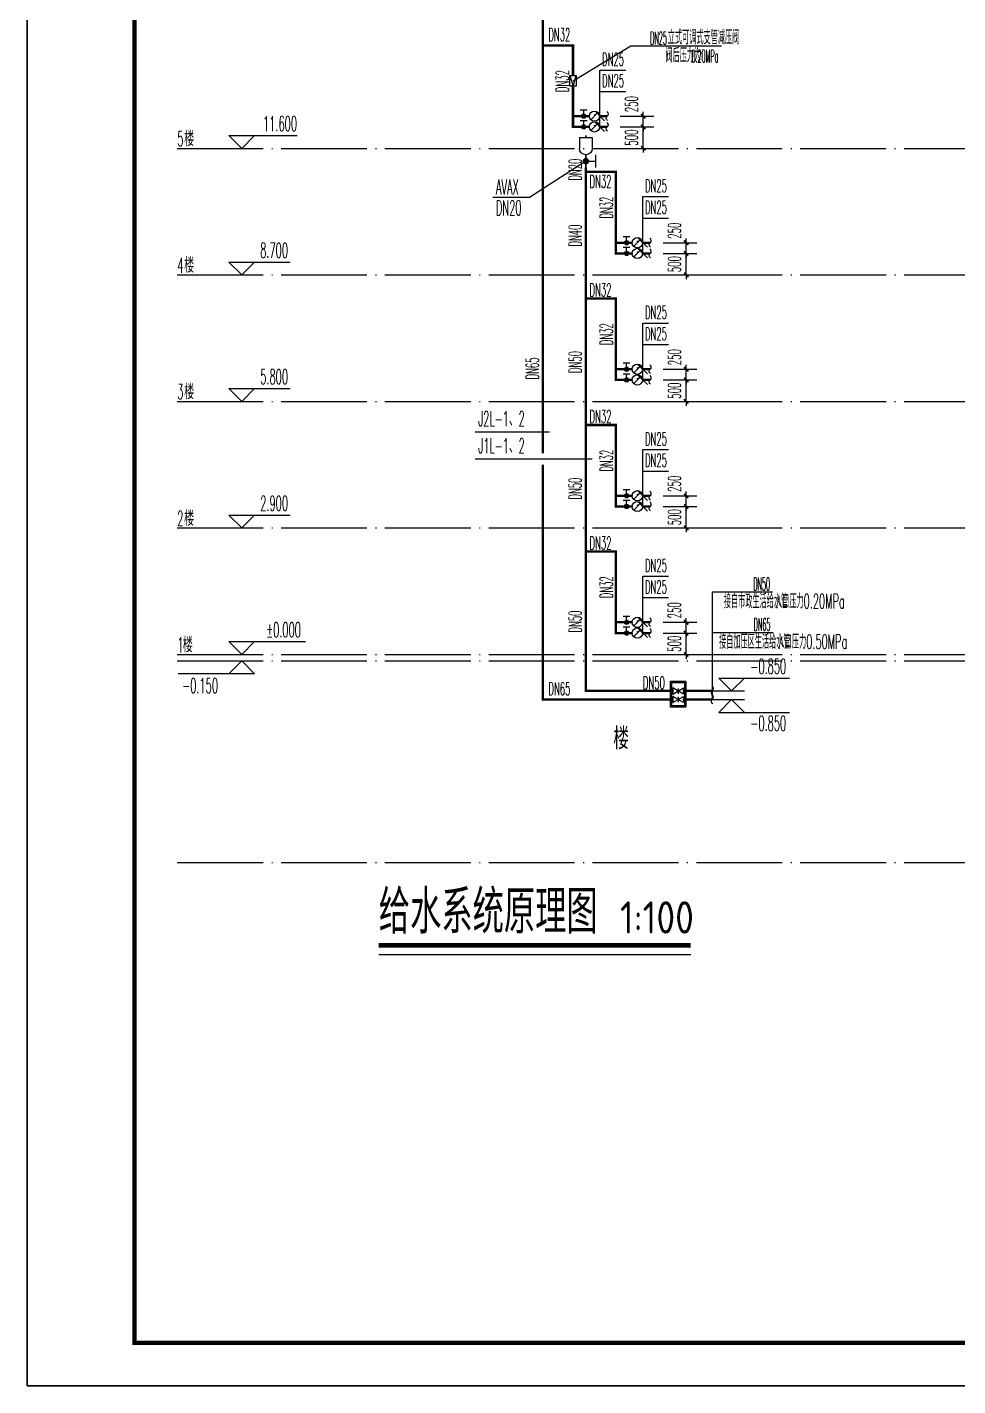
# Model space of a CAD drawing. Extents: x 27938 to 1507990, y 110129 to 923079.
# Drawn here: x 1189458 to 1211151, y 644286 to 675961 of the extents above; entities that cross this region are included whole.
import ezdxf

# ---------------------------------------------------------------- set-up
doc = ezdxf.new("R2010")
doc.units = 0
doc.header["$LTSCALE"] = 1000
doc.header["$MEASUREMENT"] = 0
doc.linetypes.add('DOTE', pattern=[2.42, 2, -0.2, 0.02, -0.2])
for name, color, linetype in [('$AUDIT_BAD_LAYER2', 7, 'Continuous'), ('-JS', 4, 'Continuous'), ('DIM_SYMB', 3, 'Continuous'), ('DIM_给水', 3, 'Continuous'), ('EQUIP_给水', 7, 'Continuous'), ('PIPE-给水', 3, 'J1'), ('PIPE-给水中', 72, 'J2'), ('TEXT_给水', 7, 'Continuous'), ('TWT', 7, 'Continuous'), ('TWT_DIM', 3, 'Continuous'), ('TWT_ELEV', 3, 'Continuous'), ('TWT_LEAD', 3, 'Continuous'), ('TWT_TEXT', 7, 'Continuous'), ('TWT_TITLE', 7, 'Continuous'), ('VALVE_给水', 7, 'Continuous'), ('图框', 140, 'Continuous')]:
    doc.layers.add(name, color=color, linetype=linetype)
doc.styles.add('_TCH_DIM_T3', font='SIMPLEX.shx', dxfattribs={"width": 0.494118, "bigfont": 'GBCBIG.shx'})
doc.styles.add('_TWT_PIPEDN', font='SIMPLEX', dxfattribs={"width": 0.8, "height": 3.5, "bigfont": 'HZTXT'})
doc.styles.add('_TWT_SERIAL', font='SIMPLEX', dxfattribs={"width": 0.8, "height": 3.5, "bigfont": 'HZTXT'})
doc.styles.get("Standard").update_dxf_attribs({"font": 'gbenor.shx', "bigfont": 'gbcbig.shx'})
doc.linetypes.add('J1', pattern='A,3,-0.2,["J1",Standard,S=0.25,R=0,X=-0.1,Y=-0.115],-0.35', length=3.55)
doc.linetypes.add('J2', pattern='A,3,-0.2,["J2",Standard,S=0.25,R=0,X=-0.1,Y=-0.115],-0.35', length=3.55)
doc.dimstyles.new('_TWT_ARCH&&100', dxfattribs={"dimtxt": 297.5, "dimasz": 100, "dimexe": 250, "dimexo": 300, "dimgap": 126.25, "dimtad": 1, "dimdec": 0, "dimzin": 0, "dimdsep": 46, "dimtxsty": '_TCH_DIM_T3', "dimblk": 'ARCHTICK', "dimcen": 0.09, "dimclrt": 7, "dimazin": 2, "dimtfac": 1, "dimtdec": 0, "dimtix": 1, "dimtmove": 2, "dimatfit": 3, "dimfxl": 1, "dimtolj": 1, "dimtzin": 0, "dimarcsym": 0})

# ---------------------------------------------------------------- blocks, each defined once
blk = doc.blocks.new('jzf1')
at = {"layer": '$AUDIT_BAD_LAYER2'}
for p, q in [((-1.51, 2.26), (1.49, 2.26)), ((-0.01, 0.76), (-0.01, 2.26))]:
    blk.add_line(p, q, dxfattribs=at)
at = {"layer": '$AUDIT_BAD_LAYER2', "const_width": 0.75}
blk.add_lwpolyline([(-0.38, 0, 1), (0.38, 0, 1)], format="xyb", close=True, dxfattribs=at)
blk = doc.blocks.new('zdpqf')
at = {"layer": '$AUDIT_BAD_LAYER2'}
for p, q in [((-1.5, 6.11), (-1.5, 3.61)), ((1.5, 6.11), (-1.5, 6.11)), ((1.5, 6.11), (1.5, 3.61))]:
    blk.add_line(p, q, dxfattribs=at)
at = {"layer": '$AUDIT_BAD_LAYER2', "const_width": 0.4}
for points in [[(0, 6.11), (0, 6.61)], [(0, -0.89), (0, 2.11)]]:
    blk.add_lwpolyline(points, dxfattribs=at)
at = {"layer": '$AUDIT_BAD_LAYER2'}
blk.add_arc((0, 3.61), 1.5, 180, 0, dxfattribs=at)
at = {"layer": '$AUDIT_BAD_LAYER2', "extrusion": (0, 0, -1), "zscale": -1, "rotation": 270}
blk.add_blockref('jzf1', (0, 0.61), dxfattribs=at)
blk = doc.blocks.new('$VALVE$00000497')
for p, q in [((78, 138), (-78, 138)), ((0, 50), (0, 138))]:
    blk.add_line(p, q)
at = {"const_width": 49.6}
blk.add_lwpolyline([(25, 0, 1), (-25, 0, 1)], format="xyb", close=True, dxfattribs=at)
blk.add_circle((0, 0), 50)
blk = doc.blocks.new('$VALVE$00000742')
blk.add_line((-93, -93), (93, 93))
blk.add_lwpolyline([(93, 93, 0, 50, 0), (-13, 22, 50, 50, 0)], format="xyseb")
blk.add_circle((0, 0), 150)
for p in [(-150, 0), (150, 0)]:
    blk.add_point(p)
blk = doc.blocks.new('$VALVE$00000296')
for points in [[(-125, 72), (-125, -72), (125, 72), (125, -72), (-125, 72)], [(0, 60), (0, -64)]]:
    blk.add_lwpolyline(points)
for p in [(-125, 0), (125, 0)]:
    blk.add_point(p)
blk = doc.blocks.new('$TwtSys$00000132')
at = {"elevation": 0}
blk.add_lwpolyline([(7, -101, -0.575183), (0, 0, 0.604745), (-11, 101, 16.924828)], format="xyb", dxfattribs=at)
blk = doc.blocks.new('$VALVE$00000301')
for points in [[(-125, 72), (125, 0), (-125, -72)], [(-125, 72), (-125, -72), (125, -72), (125, 72), (-125, 72)]]:
    blk.add_lwpolyline(points)
for p in [(-125, 0), (125, 0)]:
    blk.add_point(p)
blk = doc.blocks.new('_ArchTick')
at = {"color": 0, "linetype": 'ByBlock', "const_width": 0.4}
blk.add_lwpolyline([(-0.5, -0.5), (0.5, 0.5)], dxfattribs=at)
blk = doc.blocks.new('*D1158')
at = {"layer": 'Defpoints', "color": 0}
for p in [(1202981, 673886), (1203818, 673886), (1202981, 673636)]:
    blk.add_point(p, dxfattribs=at)
at = {"layer": 'TWT_DIM', "color": 0, "lineweight": -2}
for p, q in [((1203281, 673886), (1204068, 673886)), ((1203818, 673886), (1203818, 673986)), ((1203818, 673636), (1203818, 673886)), ((1203281, 673636), (1204068, 673636)), ((1203818, 673636), (1203818, 673536))]:
    blk.add_line(p, q, dxfattribs=at)
at = {"layer": 'TWT_DIM', "color": 0, "lineweight": -2, "xscale": 100, "yscale": 100, "zscale": 100}
for p, rotation in [((1203818, 673886), 270), ((1203818, 673636), 90)]:
    blk.add_blockref('_ArchTick', p, dxfattribs=dict(at, rotation=rotation))
at = {"layer": 'TWT_DIM', "color": 7, "insert": (1203543, 674166), "char_height": 297.5, "attachment_point": 5, "rotation": 90, "style": '_TCH_DIM_T3'}
blk.add_mtext('\\A1;250', dxfattribs=at)
blk = doc.blocks.new('*D1159')
at = {"layer": 'Defpoints', "color": 0}
for p in [(1202981, 673636), (1203818, 673636), (1202981, 673136)]:
    blk.add_point(p, dxfattribs=at)
at = {"layer": 'TWT_DIM', "color": 0, "lineweight": -2}
for p, q in [((1203818, 673636), (1203818, 673736)), ((1203281, 673636), (1204068, 673636)), ((1203818, 673136), (1203818, 673636)), ((1203281, 673136), (1204068, 673136)), ((1203818, 673136), (1203818, 673036))]:
    blk.add_line(p, q, dxfattribs=at)
at = {"layer": 'TWT_DIM', "color": 0, "lineweight": -2, "xscale": 100, "yscale": 100, "zscale": 100}
for p, rotation in [((1203818, 673636), 270), ((1203818, 673136), 90)]:
    blk.add_blockref('_ArchTick', p, dxfattribs=dict(at, rotation=rotation))
at = {"layer": 'TWT_DIM', "color": 7, "insert": (1203543, 673386), "char_height": 297.5, "attachment_point": 5, "rotation": 90, "style": '_TCH_DIM_T3'}
blk.add_mtext('\\A1;500', dxfattribs=at)
blk = doc.blocks.new('*D1160')
at = {"layer": 'Defpoints', "color": 0}
for p in [(1203981, 670936), (1204819, 670936), (1203981, 670686)]:
    blk.add_point(p, dxfattribs=at)
at = {"layer": 'TWT_DIM', "color": 0, "lineweight": -2}
for p, q in [((1204281, 670936), (1205069, 670936)), ((1204819, 670936), (1204819, 671036)), ((1204819, 670686), (1204819, 670936)), ((1204281, 670686), (1205069, 670686)), ((1204819, 670686), (1204819, 670586))]:
    blk.add_line(p, q, dxfattribs=at)
at = {"layer": 'TWT_DIM', "color": 0, "lineweight": -2, "xscale": 100, "yscale": 100, "zscale": 100}
for p, rotation in [((1204819, 670936), 270), ((1204819, 670686), 90)]:
    blk.add_blockref('_ArchTick', p, dxfattribs=dict(at, rotation=rotation))
at = {"layer": 'TWT_DIM', "color": 7, "insert": (1204544, 671216), "char_height": 297.5, "attachment_point": 5, "rotation": 90, "style": '_TCH_DIM_T3'}
blk.add_mtext('\\A1;250', dxfattribs=at)
blk = doc.blocks.new('*D1161')
at = {"layer": 'Defpoints', "color": 0}
for p in [(1203981, 670686), (1204819, 670686), (1203981, 670186)]:
    blk.add_point(p, dxfattribs=at)
at = {"layer": 'TWT_DIM', "color": 0, "lineweight": -2}
for p, q in [((1204281, 670686), (1205069, 670686)), ((1204819, 670686), (1204819, 670786)), ((1204819, 670186), (1204819, 670686)), ((1204281, 670186), (1205069, 670186)), ((1204819, 670186), (1204819, 670086))]:
    blk.add_line(p, q, dxfattribs=at)
at = {"layer": 'TWT_DIM', "color": 0, "lineweight": -2, "xscale": 100, "yscale": 100, "zscale": 100}
for p, rotation in [((1204819, 670686), 270), ((1204819, 670186), 90)]:
    blk.add_blockref('_ArchTick', p, dxfattribs=dict(at, rotation=rotation))
at = {"layer": 'TWT_DIM', "color": 7, "insert": (1204544, 670436), "char_height": 297.5, "attachment_point": 5, "rotation": 90, "style": '_TCH_DIM_T3'}
blk.add_mtext('\\A1;500', dxfattribs=at)
blk = doc.blocks.new('*D1162')
at = {"layer": 'Defpoints', "color": 0}
for p in [(1203981, 667986), (1203981, 667736), (1204819, 667986)]:
    blk.add_point(p, dxfattribs=at)
at = {"layer": 'TWT_DIM', "color": 0, "lineweight": -2}
for p, q in [((1204819, 667986), (1204819, 668086)), ((1204281, 667986), (1205069, 667986)), ((1204281, 667736), (1205069, 667736)), ((1204819, 667736), (1204819, 667986)), ((1204819, 667736), (1204819, 667636))]:
    blk.add_line(p, q, dxfattribs=at)
at = {"layer": 'TWT_DIM', "color": 0, "lineweight": -2, "xscale": 100, "yscale": 100, "zscale": 100}
for p, rotation in [((1204819, 667986), 270), ((1204819, 667736), 90)]:
    blk.add_blockref('_ArchTick', p, dxfattribs=dict(at, rotation=rotation))
at = {"layer": 'TWT_DIM', "color": 7, "insert": (1204544, 668266), "char_height": 297.5, "attachment_point": 5, "rotation": 90, "style": '_TCH_DIM_T3'}
blk.add_mtext('\\A1;250', dxfattribs=at)
blk = doc.blocks.new('*D1163')
at = {"layer": 'Defpoints', "color": 0}
for p in [(1203981, 667736), (1204819, 667736), (1203981, 667236)]:
    blk.add_point(p, dxfattribs=at)
at = {"layer": 'TWT_DIM', "color": 0, "lineweight": -2}
for p, q in [((1204281, 667736), (1205069, 667736)), ((1204819, 667736), (1204819, 667836)), ((1204819, 667236), (1204819, 667736)), ((1204281, 667236), (1205069, 667236)), ((1204819, 667236), (1204819, 667136))]:
    blk.add_line(p, q, dxfattribs=at)
at = {"layer": 'TWT_DIM', "color": 0, "lineweight": -2, "xscale": 100, "yscale": 100, "zscale": 100}
for p, rotation in [((1204819, 667736), 270), ((1204819, 667236), 90)]:
    blk.add_blockref('_ArchTick', p, dxfattribs=dict(at, rotation=rotation))
at = {"layer": 'TWT_DIM', "color": 7, "insert": (1204544, 667486), "char_height": 297.5, "attachment_point": 5, "rotation": 90, "style": '_TCH_DIM_T3'}
blk.add_mtext('\\A1;500', dxfattribs=at)
blk = doc.blocks.new('*D1164')
at = {"layer": 'Defpoints', "color": 0}
for p in [(1203981, 665036), (1204819, 665036), (1203981, 664786)]:
    blk.add_point(p, dxfattribs=at)
at = {"layer": 'TWT_DIM', "color": 0, "lineweight": -2}
for p, q in [((1204281, 665036), (1205069, 665036)), ((1204819, 665036), (1204819, 665136)), ((1204819, 664786), (1204819, 665036)), ((1204281, 664786), (1205069, 664786)), ((1204819, 664786), (1204819, 664686))]:
    blk.add_line(p, q, dxfattribs=at)
at = {"layer": 'TWT_DIM', "color": 0, "lineweight": -2, "xscale": 100, "yscale": 100, "zscale": 100}
for p, rotation in [((1204819, 665036), 270), ((1204819, 664786), 90)]:
    blk.add_blockref('_ArchTick', p, dxfattribs=dict(at, rotation=rotation))
at = {"layer": 'TWT_DIM', "color": 7, "insert": (1204544, 665316), "char_height": 297.5, "attachment_point": 5, "rotation": 90, "style": '_TCH_DIM_T3'}
blk.add_mtext('\\A1;250', dxfattribs=at)
blk = doc.blocks.new('*D1165')
at = {"layer": 'Defpoints', "color": 0}
for p in [(1203981, 664786), (1204819, 664786), (1203981, 664286)]:
    blk.add_point(p, dxfattribs=at)
at = {"layer": 'TWT_DIM', "color": 0, "lineweight": -2}
for p, q in [((1204819, 664786), (1204819, 664886)), ((1204281, 664786), (1205069, 664786)), ((1204819, 664286), (1204819, 664786)), ((1204281, 664286), (1205069, 664286)), ((1204819, 664286), (1204819, 664186))]:
    blk.add_line(p, q, dxfattribs=at)
at = {"layer": 'TWT_DIM', "color": 0, "lineweight": -2, "xscale": 100, "yscale": 100, "zscale": 100}
for p, rotation in [((1204819, 664786), 270), ((1204819, 664286), 90)]:
    blk.add_blockref('_ArchTick', p, dxfattribs=dict(at, rotation=rotation))
at = {"layer": 'TWT_DIM', "color": 7, "insert": (1204544, 664536), "char_height": 297.5, "attachment_point": 5, "rotation": 90, "style": '_TCH_DIM_T3'}
blk.add_mtext('\\A1;500', dxfattribs=at)
blk = doc.blocks.new('*D1166')
at = {"layer": 'Defpoints', "color": 0}
for p in [(1203981, 662086), (1204818, 662086), (1203981, 661836)]:
    blk.add_point(p, dxfattribs=at)
at = {"layer": 'TWT_DIM', "color": 0, "lineweight": -2}
for p, q in [((1204281, 662086), (1205068, 662086)), ((1204818, 662086), (1204818, 662186)), ((1204818, 661836), (1204818, 662086)), ((1204281, 661836), (1205068, 661836)), ((1204818, 661836), (1204818, 661736))]:
    blk.add_line(p, q, dxfattribs=at)
at = {"layer": 'TWT_DIM', "color": 0, "lineweight": -2, "xscale": 100, "yscale": 100, "zscale": 100}
for p, rotation in [((1204818, 662086), 270), ((1204818, 661836), 90)]:
    blk.add_blockref('_ArchTick', p, dxfattribs=dict(at, rotation=rotation))
at = {"layer": 'TWT_DIM', "color": 7, "insert": (1204543, 662366), "char_height": 297.5, "attachment_point": 5, "rotation": 90, "style": '_TCH_DIM_T3'}
blk.add_mtext('\\A1;250', dxfattribs=at)
blk = doc.blocks.new('*D1167')
at = {"layer": 'Defpoints', "color": 0}
for p in [(1203981, 661836), (1204818, 661836), (1203981, 661336)]:
    blk.add_point(p, dxfattribs=at)
at = {"layer": 'TWT_DIM', "color": 0, "lineweight": -2}
for p, q in [((1204281, 661836), (1205068, 661836)), ((1204818, 661836), (1204818, 661936)), ((1204818, 661336), (1204818, 661836)), ((1204281, 661336), (1205068, 661336)), ((1204818, 661336), (1204818, 661236))]:
    blk.add_line(p, q, dxfattribs=at)
at = {"layer": 'TWT_DIM', "color": 0, "lineweight": -2, "xscale": 100, "yscale": 100, "zscale": 100}
for p, rotation in [((1204818, 661836), 270), ((1204818, 661336), 90)]:
    blk.add_blockref('_ArchTick', p, dxfattribs=dict(at, rotation=rotation))
at = {"layer": 'TWT_DIM', "color": 7, "insert": (1204543, 661586), "char_height": 297.5, "attachment_point": 5, "rotation": 90, "style": '_TCH_DIM_T3'}
blk.add_mtext('\\A1;500', dxfattribs=at)

msp = doc.modelspace()

# ---------------------------------------------------------------- hatches: boundary and pattern name
at = {"layer": 'PIPE-给水'}
for points in [[(1203180.9, 672585.9), (1203208.4, 672585.9), (1203208.4, 672613.4)], [(1203180.9, 672585.9), (1203180.9, 672613.4), (1203208.4, 672613.4)], [(1203180.9, 672585.9), (1203180.9, 672613.4), (1203208.4, 672613.4)], [(1203180.9, 672585.9), (1203208.4, 672585.9), (1203208.4, 672613.4)], [(1203180.9, 670685.9), (1203180.9, 670658.4), (1203153.4, 670658.4)], [(1203180.9, 670685.9), (1203153.4, 670685.9), (1203153.4, 670658.4)], [(1203180.9, 670685.9), (1203153.4, 670685.9), (1203153.4, 670658.4)], [(1203180.9, 670685.9), (1203180.9, 670658.4), (1203153.4, 670658.4)], [(1203180.9, 669635.9), (1203208.4, 669635.9), (1203208.4, 669663.4)], [(1203180.9, 669635.9), (1203180.9, 669663.4), (1203208.4, 669663.4)], [(1203180.9, 669635.9), (1203180.9, 669663.4), (1203208.4, 669663.4)], [(1203180.9, 669635.9), (1203208.4, 669635.9), (1203208.4, 669663.4)], [(1203180.9, 667735.9), (1203180.9, 667708.4), (1203153.4, 667708.4)], [(1203180.9, 667735.9), (1203153.4, 667735.9), (1203153.4, 667708.4)], [(1203180.9, 667735.9), (1203153.4, 667735.9), (1203153.4, 667708.4)], [(1203180.9, 667735.9), (1203180.9, 667708.4), (1203153.4, 667708.4)], [(1203180.9, 666685.9), (1203208.4, 666685.9), (1203208.4, 666713.4)], [(1203180.9, 666685.9), (1203180.9, 666713.4), (1203208.4, 666713.4)], [(1203180.9, 666685.9), (1203180.9, 666713.4), (1203208.4, 666713.4)], [(1203180.9, 666685.9), (1203208.4, 666685.9), (1203208.4, 666713.4)], [(1203180.9, 664785.9), (1203180.9, 664758.4), (1203153.4, 664758.4)], [(1203180.9, 664785.9), (1203153.4, 664785.9), (1203153.4, 664758.4)], [(1203180.9, 664785.9), (1203153.4, 664785.9), (1203153.4, 664758.4)], [(1203180.9, 664785.9), (1203180.9, 664758.4), (1203153.4, 664758.4)], [(1203180.9, 663735.9), (1203208.4, 663735.9), (1203208.4, 663763.4)], [(1203180.9, 663735.9), (1203180.9, 663763.4), (1203208.4, 663763.4)], [(1203180.9, 663735.9), (1203180.9, 663763.4), (1203208.4, 663763.4)], [(1203180.9, 663735.9), (1203208.4, 663735.9), (1203208.4, 663763.4)], [(1203180.9, 661835.9), (1203180.9, 661808.4), (1203153.4, 661808.4)], [(1203180.9, 661835.9), (1203153.4, 661835.9), (1203153.4, 661808.4)], [(1203180.9, 661835.9), (1203153.4, 661835.9), (1203153.4, 661808.4)], [(1203180.9, 661835.9), (1203180.9, 661808.4), (1203153.4, 661808.4)], [(1202480.9, 660485.9), (1202480.9, 660458.4), (1202453.4, 660458.4)], [(1202480.9, 660485.9), (1202453.4, 660485.9), (1202453.4, 660458.4)], [(1202480.9, 660485.9), (1202453.4, 660485.9), (1202453.4, 660458.4)], [(1202480.9, 660485.9), (1202480.9, 660458.4), (1202453.4, 660458.4)]]:
    msp.add_hatch(color=256, dxfattribs=at).paths.add_polyline_path(points)
at = {"layer": 'PIPE-给水中'}
for points in [[(1202180.9, 675535.9), (1202208.4, 675535.9), (1202208.4, 675563.4)], [(1202180.9, 675535.9), (1202180.9, 675563.4), (1202208.4, 675563.4)], [(1202180.9, 675535.9), (1202180.9, 675563.4), (1202208.4, 675563.4)], [(1202180.9, 675535.9), (1202208.4, 675535.9), (1202208.4, 675563.4)], [(1202180.9, 673635.9), (1202180.9, 673608.4), (1202153.4, 673608.4)], [(1202180.9, 673635.9), (1202153.4, 673635.9), (1202153.4, 673608.4)], [(1202180.9, 673635.9), (1202153.4, 673635.9), (1202153.4, 673608.4)], [(1202180.9, 673635.9), (1202180.9, 673608.4), (1202153.4, 673608.4)], [(1201480.9, 660285.9), (1201453.4, 660285.9), (1201453.4, 660258.4)], [(1201480.9, 660285.9), (1201480.9, 660258.4), (1201453.4, 660258.4)]]:
    msp.add_hatch(color=256, dxfattribs=at).paths.add_polyline_path(points)

# ---------------------------------------------------------------- linework, layer by layer
at = {"layer": '-JS'}
for points in [[(1204450.9, 660713.9), (1204810.9, 660713.9), (1204810.9, 660105.9), (1204450.9, 660105.9)], [(1204480.9, 660683.9), (1204780.9, 660683.9), (1204780.9, 660135.9), (1204480.9, 660135.9)]]:
    msp.add_lwpolyline(points, close=True, dxfattribs=at)
at = {"layer": 'DIM_SYMB', "const_width": 105}
msp.add_lwpolyline([(1197653.5, 654553.4), (1204927.1, 654553.4)], dxfattribs=at)
at = {"layer": 'DIM_SYMB'}
msp.add_lwpolyline([(1197653.5, 654343.4), (1204927.1, 654343.4)], dxfattribs=at)
at = {"layer": 'DIM_给水'}
for p, q in [((1202808.6, 674461.1), (1202808.6, 674961.1)), ((1202808.6, 674961.1), (1203408.6, 674961.1)), ((1202808.6, 673585.9), (1202808.6, 674461.1)), ((1202808.6, 674461.1), (1203408.6, 674461.1)), ((1202702.5, 673991.9), (1202914.7, 673779.8)), ((1202702.5, 673741.9), (1202914.7, 673529.8)), ((1203808.6, 671511.1), (1203808.6, 672011.1)), ((1203808.6, 672011.1), (1204408.6, 672011.1)), ((1203808.6, 670635.9), (1203808.6, 671511.1)), ((1203808.6, 671511.1), (1204408.6, 671511.1)), ((1203702.5, 671041.9), (1203914.7, 670829.8)), ((1203702.5, 670791.9), (1203914.7, 670579.8)), ((1203808.6, 668561.1), (1203808.6, 669061.1)), ((1203808.6, 669061.1), (1204408.6, 669061.1)), ((1203808.6, 667685.9), (1203808.6, 668561.1)), ((1203808.6, 668561.1), (1204408.6, 668561.1)), ((1203702.5, 668091.9), (1203914.7, 667879.8)), ((1203702.5, 667841.9), (1203914.7, 667629.8)), ((1201630.9, 666519.2), (1199904, 666519.2)), ((1202630.9, 665885.9), (1199904, 665885.9)), ((1203808.6, 665611.1), (1203808.6, 666111.1)), ((1203808.6, 666111.1), (1204408.6, 666111.1)), ((1203808.6, 664735.9), (1203808.6, 665611.1)), ((1203808.6, 665611.1), (1204408.6, 665611.1)), ((1203702.5, 665141.9), (1203914.7, 664929.8)), ((1203702.5, 664891.9), (1203914.7, 664679.8)), ((1203808.6, 662661.1), (1203808.6, 663161.1)), ((1203808.6, 663161.1), (1204408.6, 663161.1)), ((1203808.6, 661785.9), (1203808.6, 662661.1)), ((1203808.6, 662661.1), (1204408.6, 662661.1)), ((1203702.5, 662191.9), (1203914.7, 661979.8)), ((1203702.5, 661941.9), (1203914.7, 661729.8))]:
    msp.add_line(p, q, dxfattribs=at)
at = {"layer": 'PIPE-给水', "const_width": 55}
for points in [[(1202480.9, 672585.9), (1202480.9, 672685.9)], [(1202480.9, 672585.9), (1203180.9, 672585.9)], [(1202480.9, 669635.9), (1202480.9, 672585.9)], [(1203180.9, 670935.9), (1203180.9, 672585.9)], [(1203180.9, 670685.9), (1203180.9, 670935.9)], [(1203180.9, 670935.9), (1203560.9, 670935.9)], [(1203800.9, 670935.9), (1203980.9, 670935.9)], [(1203180.9, 670685.9), (1203560.9, 670685.9)], [(1203800.9, 670685.9), (1203980.9, 670685.9)], [(1202480.9, 666685.9), (1202480.9, 669635.9)], [(1202480.9, 669635.9), (1203180.9, 669635.9)], [(1203180.9, 667985.9), (1203180.9, 669635.9)], [(1203180.9, 667735.9), (1203180.9, 667985.9)], [(1203180.9, 667985.9), (1203560.9, 667985.9)], [(1203180.9, 667735.9), (1203560.9, 667735.9)], [(1203800.9, 667985.9), (1203980.9, 667985.9)], [(1203800.9, 667735.9), (1203980.9, 667735.9)], [(1202480.9, 663735.9), (1202480.9, 666685.9)], [(1202480.9, 666685.9), (1203180.9, 666685.9)], [(1203180.9, 665035.9), (1203180.9, 666685.9)], [(1203180.9, 664785.9), (1203180.9, 665035.9)], [(1203180.9, 665035.9), (1203560.9, 665035.9)], [(1203800.9, 665035.9), (1203980.9, 665035.9)], [(1203180.9, 664785.9), (1203560.9, 664785.9)], [(1203800.9, 664785.9), (1203980.9, 664785.9)], [(1202480.9, 660485.9), (1202480.9, 663735.9)], [(1202480.9, 663735.9), (1203180.9, 663735.9)], [(1203180.9, 662085.9), (1203180.9, 663735.9)], [(1203180.9, 661835.9), (1203180.9, 662085.9)], [(1203180.9, 662085.9), (1203560.9, 662085.9)], [(1203800.9, 662085.9), (1203980.9, 662085.9)], [(1203180.9, 661835.9), (1203560.9, 661835.9)], [(1203800.9, 661835.9), (1203980.9, 661835.9)], [(1202480.9, 660485.9), (1204505.9, 660485.9)], [(1204755.9, 660485.9), (1205430.9, 660485.9)]]:
    msp.add_lwpolyline(points, dxfattribs=at)
at = {"layer": 'PIPE-给水中', "const_width": 55}
for points in [[(1201480.9, 675535.9), (1201480.9, 678485.9)], [(1201480.9, 675535.9), (1202180.9, 675535.9)], [(1201480.9, 666026.6), (1201480.9, 675535.9)], [(1202180.9, 674835.7), (1202180.9, 675535.9)], [(1202180.9, 673885.9), (1202180.9, 674586)], [(1202180.9, 673635.9), (1202180.9, 673885.9)], [(1202180.9, 673885.9), (1202560.9, 673885.9)], [(1202800.9, 673885.9), (1202980.9, 673885.9)], [(1202180.9, 673635.9), (1202560.9, 673635.9)], [(1202800.9, 673635.9), (1202980.9, 673635.9)], [(1201480.9, 660285.9), (1201480.9, 665757.8)], [(1201480.9, 660285.9), (1204505.9, 660285.9)], [(1204755.9, 660285.9), (1205430.9, 660285.9)]]:
    msp.add_lwpolyline(points, dxfattribs=at)
at = {"layer": 'TWT', "color": 8, "linetype": 'DOTE'}
for p, q in [((1192957.9, 673135.9), (1279512, 673135.9)), ((1192957.9, 670185.9), (1279512, 670185.9)), ((1192957.9, 667235.9), (1279512, 667235.9)), ((1192957.9, 664285.9), (1279512, 664285.9)), ((1192957.9, 661335.9), (1279512, 661335.9)), ((1192957.9, 661185.9), (1279512, 661185.9)), ((1192957.9, 656485.9), (1279512, 656485.9))]:
    msp.add_line(p, q, dxfattribs=at)
at = {"layer": 'TWT_ELEV'}
for p, q in [((1194457.9, 673135.9), (1194157.9, 673435.9)), ((1194157.9, 673435.9), (1195753.3, 673435.9)), ((1194457.9, 673135.9), (1194757.9, 673435.9)), ((1194457.9, 670185.9), (1194157.9, 670485.9)), ((1194157.9, 670485.9), (1195591.4, 670485.9)), ((1194457.9, 670185.9), (1194757.9, 670485.9)), ((1194457.9, 667235.9), (1194157.9, 667535.9)), ((1194157.9, 667535.9), (1195591.4, 667535.9)), ((1194457.9, 667235.9), (1194757.9, 667535.9)), ((1194457.9, 664285.9), (1194157.9, 664585.9)), ((1194157.9, 664585.9), (1195591.4, 664585.9)), ((1194457.9, 664285.9), (1194757.9, 664585.9)), ((1194457.9, 661335.9), (1194157.9, 661635.9)), ((1194157.9, 661635.9), (1195942.2, 661635.9)), ((1194457.9, 661335.9), (1194757.9, 661635.9)), ((1194457.9, 661185.9), (1194157.9, 660885.9)), ((1194457.9, 661185.9), (1194757.9, 660885.9)), ((1194757.9, 660885.9), (1192973.7, 660885.9)), ((1205876.4, 660485.8), (1205576.4, 660785.8)), ((1205576.4, 660785.8), (1207225.7, 660785.8)), ((1205876.4, 660485.8), (1206176.4, 660785.8)), ((1205281.1, 660485.8), (1206176.4, 660485.8)), ((1205281.1, 660285.8), (1206176.4, 660285.8)), ((1205876.4, 660285.8), (1205576.4, 659985.8)), ((1205876.4, 660285.8), (1206176.4, 659985.8)), ((1205576.4, 659985.8), (1207225.7, 659985.8))]:
    msp.add_line(p, q, dxfattribs=at)
at = {"layer": 'TWT_LEAD'}
for p, q in [((1202180.9, 674710.9), (1203528.4, 675523.4)), ((1203528.4, 675523.4), (1205639.3, 675523.4)), ((1202480.9, 672835.9), (1201166.6, 671993.2)), ((1201166.6, 671993.2), (1200313.8, 671993.2)), ((1205430.9, 660485.6), (1205430.9, 662795)), ((1205430.9, 662795), (1206833.2, 662795)), ((1205431.1, 660285.8), (1205431.1, 661851.4)), ((1205431.1, 661851.4), (1206843.1, 661851.4))]:
    msp.add_line(p, q, dxfattribs=at)
at = {"layer": 'TWT_TITLE'}
msp.add_lwpolyline([(1189457.9, 644285.9), (1295189.9, 644285.9), (1295189.9, 703685.9), (1189457.9, 703685.9)], close=True, dxfattribs=at)
at = {"layer": 'TWT_TITLE', "const_width": 100}
msp.add_lwpolyline([(1191957.9, 645285.9), (1294189.9, 645285.9), (1294189.9, 702685.9), (1191957.9, 702685.9)], close=True, dxfattribs=at)
at = {"layer": '图框'}
msp.add_lwpolyline([(1189457.9, 703685.9), (1295189.9, 703685.9), (1295189.9, 644285.9), (1189457.9, 644285.9)], close=True, dxfattribs=at)
msp.add_lwpolyline([(1189457.9, 703685.9), (1295189.9, 703685.9), (1295189.9, 644285.9), (1189457.9, 644285.9)], close=True, dxfattribs=at)
at = {"layer": '图框', "const_width": 100}
msp.add_lwpolyline([(1294189.9, 645285.9), (1294189.9, 702685.9), (1191957.9, 702685.9), (1191957.9, 645285.9)], close=True, dxfattribs=at)

# ---------------------------------------------------------------- block references
at = {"layer": '-JS', "xscale": -100, "yscale": 100, "zscale": 100}
msp.add_blockref('zdpqf', (1202480.9, 672774.9), dxfattribs=at)
at = {"layer": 'EQUIP_给水'}
for p in [(1202980.9, 673885.9), (1202980.9, 673635.9), (1203980.9, 670935.9), (1203980.9, 670685.9), (1203980.9, 667985.9), (1203980.9, 667735.9), (1203980.9, 665035.9), (1203980.9, 664785.9), (1203980.9, 662085.9), (1203980.9, 661835.9), (1205430.9, 660485.9), (1205430.9, 660285.9)]:
    msp.add_blockref('$TwtSys$00000132', p, dxfattribs=at)
at = {"layer": 'VALVE_给水', "yscale": -1, "rotation": 270}
msp.add_blockref('$VALVE$00000301', (1202180.9, 674710.9), dxfattribs=at)
at = {"layer": 'VALVE_给水'}
for name, p in [('$VALVE$00000497', (1202429.5, 673885.9)), ('$VALVE$00000497', (1202429.5, 673635.9)), ('$VALVE$00000497', (1203429.5, 670935.9)), ('$VALVE$00000497', (1203429.5, 670685.9)), ('$VALVE$00000497', (1203429.5, 667985.9)), ('$VALVE$00000497', (1203429.5, 667735.9)), ('$VALVE$00000497', (1203429.5, 665035.9)), ('$VALVE$00000497', (1203429.5, 664785.9)), ('$VALVE$00000497', (1203429.5, 662085.9)), ('$VALVE$00000497', (1203429.5, 661835.9)), ('$VALVE$00000296', (1204630.9, 660485.9)), ('$VALVE$00000296', (1204630.9, 660285.9))]:
    msp.add_blockref(name, p, dxfattribs=at)
at = {"layer": 'VALVE_给水', "xscale": 0.8, "yscale": 0.8, "zscale": 0.8}
for p in [(1202680.9, 673885.9), (1202680.9, 673635.9), (1203680.9, 670935.9), (1203680.9, 670685.9), (1203680.9, 667985.9), (1203680.9, 667735.9), (1203680.9, 665035.9), (1203680.9, 664785.9), (1203680.9, 662085.9), (1203680.9, 661835.9)]:
    msp.add_blockref('$VALVE$00000742', p, dxfattribs=at)

# ---------------------------------------------------------------- texts
at = {"layer": 'DIM_SYMB', "color": 7}
for s, height, p in [('楼', 506.4, (1203120.4, 659124.7)), ('给水系统原理图', 1012.77, (1197653.5, 654830.4)), ('1:100', 750, (1203276.6, 654830.4))]:
    msp.add_text(s, height=height, dxfattribs=at).set_placement(p)
at = {"layer": 'DIM_给水', "color": 7, "width": 0.48}
for s, height, style, p in [('DN25', 300, '_TWT_PIPEDN', (1202858.6, 675061.1)), ('DN25', 300, '_TWT_PIPEDN', (1202858.6, 674561.1)), ('DN25', 300, '_TWT_PIPEDN', (1203858.6, 672111.1)), ('DN25', 300, '_TWT_PIPEDN', (1203858.6, 671611.1)), ('DN25', 300, '_TWT_PIPEDN', (1203858.6, 669161.1)), ('DN25', 300, '_TWT_PIPEDN', (1203858.6, 668661.1)), ('J2L-1、2', 350, '_TWT_SERIAL', (1199974, 666659.2)), ('DN25', 300, '_TWT_PIPEDN', (1203858.6, 666211.1)), ('J1L-1、2', 350, '_TWT_SERIAL', (1199974, 666025.9)), ('DN25', 300, '_TWT_PIPEDN', (1203858.6, 665711.1)), ('DN25', 300, '_TWT_PIPEDN', (1203858.6, 663261.1)), ('DN25', 300, '_TWT_PIPEDN', (1203858.6, 662761.1))]:
    msp.add_text(s, height=height, dxfattribs=dict(at, style=style)).set_placement(p)
at = {"layer": 'TEXT_给水', "style": '_TWT_PIPEDN', "width": 0.48}
for s, p in [('DN32', (1201605.7, 675635.9)), ('DN32', (1202566, 672212.9)), ('DN32', (1202566, 669683.9)), ('DN32', (1202566, 666733.9)), ('DN32', (1202566, 663783.9)), ('DN50', (1203809.9, 660525.2)), ('DN65', (1201607.7, 660385.9))]:
    msp.add_text(s, height=300, dxfattribs=at).set_placement(p)
for s, p in [('DN32', (1202080.9, 674446.9)), ('DN20', (1202380.9, 672381.7)), ('DN32', (1203108, 671496.9)), ('DN40', (1202380.9, 670846.9)), ('DN32', (1203108, 668546.9)), ('DN50', (1202380.9, 667896.9)), ('DN65', (1201380.9, 667746.9)), ('DN32', (1203108, 665596.9)), ('DN50', (1202380.9, 664946.9)), ('DN32', (1203108, 662646.9)), ('DN50', (1202380.9, 661846.9))]:
    msp.add_text(s, height=300, rotation=90, dxfattribs=at).set_placement(p)
at = {"layer": 'TWT_ELEV', "color": 7, "style": '_TWT_SERIAL', "width": 0.48}
for s, p in [('11.600', (1194955.3, 673536)), ('8.700', (1194889.4, 670586)), ('5.800', (1194889.4, 667636)), ('2.900', (1194889.4, 664686)), ('%%P0.000', (1195032.2, 661736)), ('-0.850', (1206315.7, 660885.9)), ('-0.150', (1193070.9, 660435.8)), ('-0.850', (1206315.7, 659558.2))]:
    msp.add_text(s, height=350, dxfattribs=at).set_placement(p)
at = {"layer": 'TWT_LEAD', "color": 7}
for s, height, style, width, p in [('DN25', 297.5, '_TCH_DIM_T3', 0.348789, (1203979.8, 675558.4)), ('立式可调式支管减压阀', 337.59, '_TCH_DIM_T3', 0.494118, (1204389.9, 675558.4)), ('阀后压力为', 337.59, '_TCH_DIM_T3', 0.494118, (1204334.6, 675138.4)), ('0.20MPa', 297.5, '_TCH_DIM_T3', 0.348789, (1204941.7, 675138.4)), ('AVAX', 350, '_TWT_SERIAL', 0.48, (1200383.8, 672063.2)), ('DN20', 350, '_TWT_SERIAL', 0.48, (1200383.8, 671573.2)), ('DN50', 297.5, '_TCH_DIM_T3', 0.348789, (1206382.7, 662830)), ('接自市政生活给水管', 337.59, '_TCH_DIM_T3', 0.494118, (1205696.1, 662410)), ('入口压力0.20MPa', 337.589, '_TCH_DIM_T3', 0.494118, (1206890.4, 662410)), ('DN65', 297.5, '_TCH_DIM_T3', 0.348789, (1206392.6, 661886.4)), ('接自加压区生活给水管', 337.59, '_TCH_DIM_T3', 0.494118, (1205584.6, 661466.4)), ('入口压力0.50MPa', 337.589, '_TCH_DIM_T3', 0.494118, (1206950.7, 661466.4))]:
    msp.add_text(s, height=height, dxfattribs=dict(at, style=style, width=width)).set_placement(p)
at = {"layer": 'TWT_TEXT', "style": '_TWT_SERIAL'}
for s, width, p in [('5', 0.48, (1192957.9, 673185.9)), ('楼', 0.6, (1193117.9, 673185.9)), ('4', 0.48, (1192957.9, 670235.9)), ('楼', 0.6, (1193117.9, 670235.9)), ('3', 0.48, (1192957.9, 667285.9)), ('楼', 0.6, (1193117.9, 667285.9)), ('2', 0.48, (1192957.9, 664335.9)), ('楼', 0.6, (1193117.9, 664335.9)), ('1', 0.48, (1192957.9, 661385.9)), ('楼', 0.6, (1193085.9, 661385.9))]:
    msp.add_text(s, height=350, dxfattribs=dict(at, width=width)).set_placement(p)

# ---------------------------------------------------------------- dimensions: what is measured, and where the dimension line sits
at = {"layer": 'TWT_DIM'}
for base, p1, p2, picture, middle in [((1203818.3, 673885.8), (1202981.1, 673635.8), (1202981.1, 673885.8), '*D1158', (1203543.3, 674166.1)), ((1204818.6, 670935.8), (1203981.4, 670685.8), (1203981.4, 670935.8), '*D1160', (1204543.6, 671216)), ((1204818.6, 667985.8), (1203981.4, 667735.8), (1203981.4, 667985.8), '*D1162', (1204543.6, 668266)), ((1204818.6, 665035.8), (1203981.4, 664785.8), (1203981.4, 665035.8), '*D1164', (1204543.6, 665316)), ((1204818.3, 662085.8), (1203981.1, 661835.8), (1203981.1, 662085.8), '*D1166', (1204543.3, 662366.1))]:
    dim = msp.add_linear_dim(base=base, p1=p1, p2=p2, angle=90, dimstyle='_TWT_ARCH&&100', dxfattribs=at)
    dim.commit()
    dim.dimension.update_dxf_attribs({"geometry": picture, "text_midpoint": middle, "dimtype": 129})
for p1, p2, picture, middle in [((1202981.1, 673135.9), (1202981.1, 673635.8), '*D1159', (1203543.3, 673385.8)), ((1203981.4, 670185.8), (1203981.4, 670685.8), '*D1161', (1204543.6, 670435.8)), ((1203981.4, 667235.8), (1203981.4, 667735.8), '*D1163', (1204543.6, 667485.8)), ((1203981.4, 664285.8), (1203981.4, 664785.8), '*D1165', (1204543.6, 664535.8)), ((1203981.1, 661335.9), (1203981.1, 661835.8), '*D1167', (1204543.3, 661585.8))]:
    dim = msp.add_aligned_dim(p1=p1, p2=p2, distance=-837.2, dimstyle='_TWT_ARCH&&100', dxfattribs=at)
    dim.commit()
    dim.dimension.update_dxf_attribs({"geometry": picture, "text_midpoint": middle})

doc.saveas('drawing.dxf')
